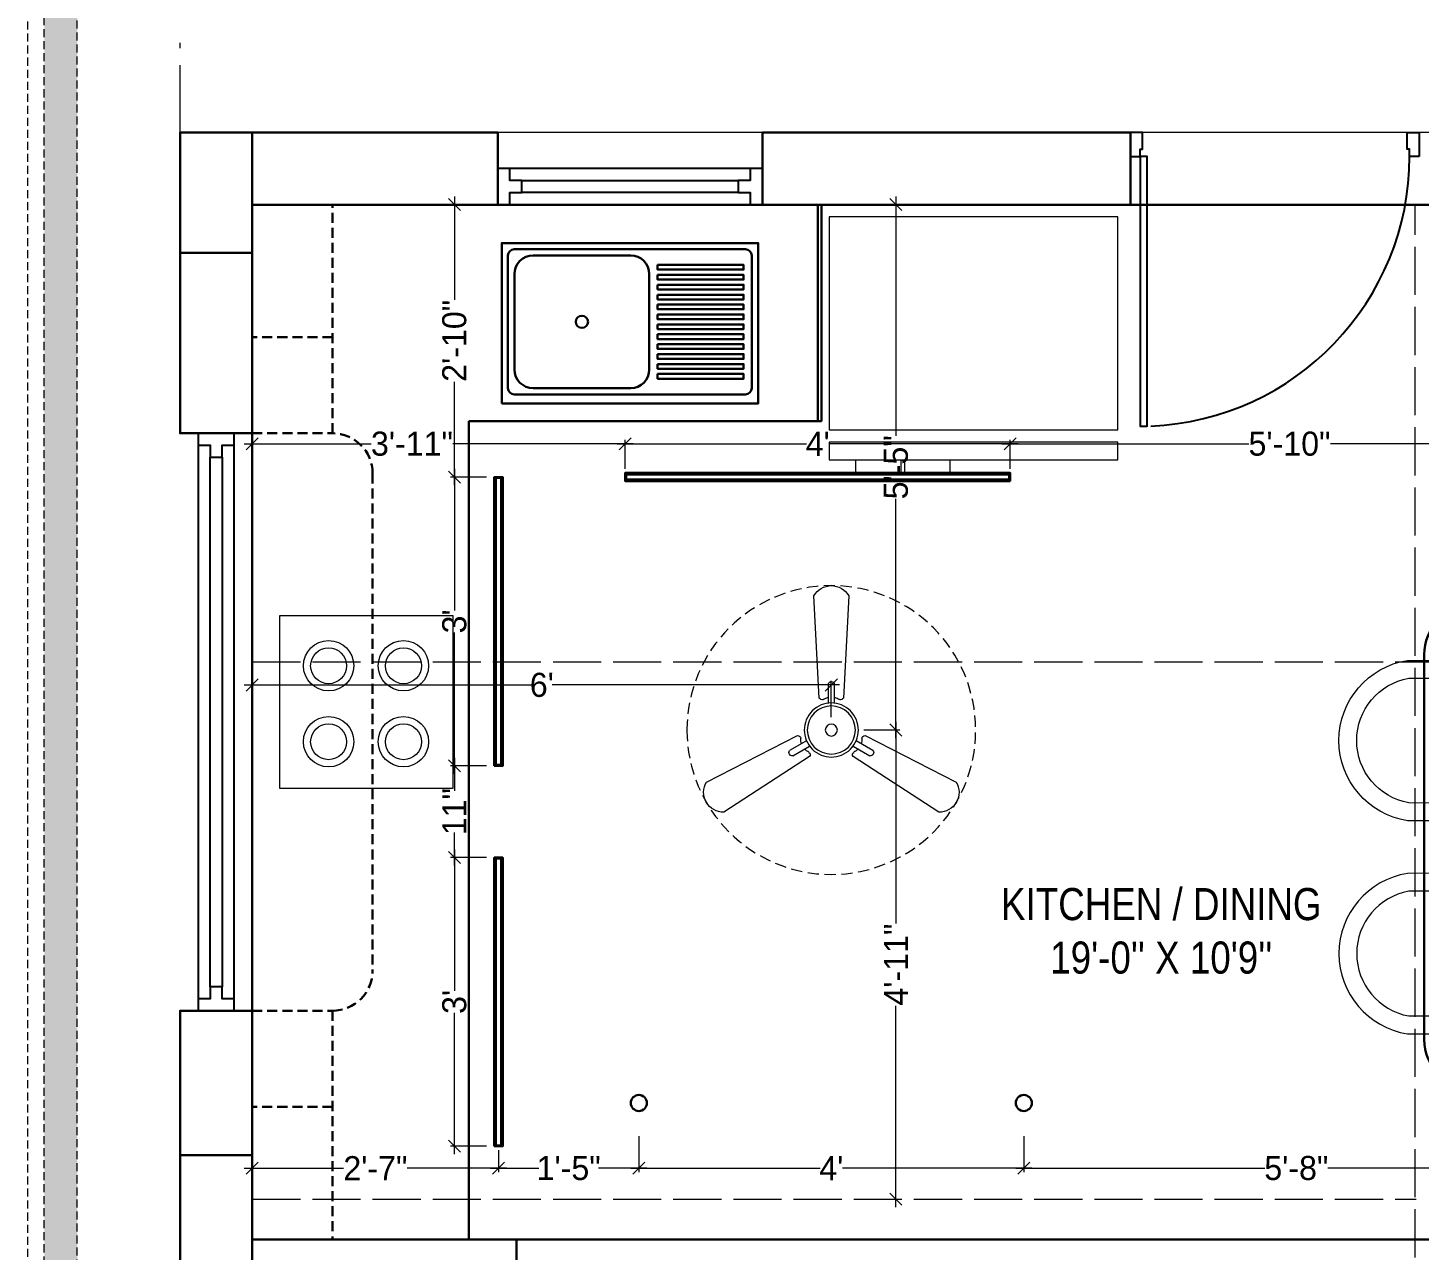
# Model space of a CAD drawing. Header units: millimetres. Extents: x 35877 to 3066687, y -650199 to -40525.
# Drawn here: x 148092.2 to 148265.7, y -180090.9 to -179938.5 of the extents above; entities that cross this region are included whole.
import ezdxf

# ---------------------------------------------------------------- set-up
doc = ezdxf.new("R2010")
doc.units = ezdxf.units.MM
doc.header["$MEASUREMENT"] = 0
doc.header["$PDMODE"] = 35
for name, pattern in [('ACAD_ISO02W100', [15, 12, -3]), ('DASHED', [0.75, 0.5, -0.25]), ('DASHEDX2', [1.5, 1, -0.5]), ('HIDDEN', [0.375, 0.25, -0.125])]:
    doc.linetypes.add(name, pattern=pattern)
doc.layers.get('Defpoints').update_dxf_attribs({"color": 220})
for name, color, linetype in [('AR DOOR', 40, 'Continuous'), ('AR ELE-5', 134, 'Continuous'), ('str coll', 6, 'Continuous')]:
    doc.layers.add(name, color=color, linetype=linetype)
for name, color, linetype, lineweight in [('CENTERLINE ( COLUMN ) ~ DIM', 7, 'Continuous', 9), ('COLUMN', 1, 'Continuous', 30), ('dim05', 1, 'Continuous', 13), ('Dimension', 10, 'DASHEDX2', 20), ('Electrical', 84, 'Continuous', 30), ('FIRST FLOOR ( TEXT )', 7, 'Continuous', 9), ('FURNITURE', 32, 'Continuous', 9), ('furniture dimensions', 1, 'DASHED', 0), ('GROUND FLOOR', 7, 'Continuous', 9), ('GROUND FLOOR  ( PLINE )', 251, 'Continuous', 30), ('Labelling', 1, 'Continuous', 25), ('wall', 7, 'Continuous', 30), ('XX~SLAB ( BEAM )~ ( DIM )', 7, 'Continuous', 9)]:
    doc.layers.add(name, color=color, linetype=linetype, lineweight=lineweight)
doc.layers.add('XX~SLAB ( PLINE )', color=251, linetype='Continuous', plot=False)
doc.styles.add('century g', font='GOTHIC.TTF')
doc.styles.add('KATHA', font='swissc.ttf')
doc.dimstyles.new('Archana', dxfattribs={"dimtxt": 2, "dimasz": 0.75, "dimexe": 0.5, "dimexo": 0.5, "dimgap": 0, "dimtad": 0, "dimzin": 0, "dimdsep": 46, "dimlunit": 4, "dimtxsty": 'century g', "dimblk": 'OBLIQUE', "dimcen": 0, "dimdle": 1, "dimclrd": 256, "dimclre": 256, "dimclrt": 256, "dimadec": 0, "dimazin": 0, "dimtfac": 1, "dimtofl": 0, "dimtmove": 1, "dimatfit": 3, "dimfxl": 1, "dimfxlon": 1, "dimtolj": 1, "dimtzin": 0, "dimlwd": -1, "dimlwe": -1, "dimarcsym": 0})

# ---------------------------------------------------------------- blocks, each defined once
blk = doc.blocks.new('profile light')
at = {"layer": 'Electrical', "color": 152, "lineweight": 30, "true_color": 0x2776bb}
for points in [[(2936.21, 2698.23), (2900.21, 2698.23), (2900.21, 2699.29), (2936.21, 2699.29)], [(2900.31, 2699.1), (2900.31, 2698.42), (2936.12, 2698.42), (2936.12, 2699.1)], [(2900.32, 2699.08), (2900.32, 2698.44), (2936.1, 2698.44), (2936.1, 2699.08)]]:
    blk.add_lwpolyline(points, close=True, dxfattribs=at)
blk = doc.blocks.new('*U116')
for points in [[(-40, 0), (0, 0), (0, 30), (10, 30), (10, 100), (-40, 100)], [(1160, 0), (1120, 0), (1120, 30), (1110, 30), (1110, 100), (1160, 100)], [(0, 0), (0, -1120), (30, -1120), (30, 0)]]:
    blk.add_lwpolyline(points, close=True)
at = {"layer": 'AR ELE-5', "linetype": 'ByBlock', "ltscale": 15}
blk.add_arc((-1.6, 0.7), 1121.6, 272.37301, 359.96526, dxfattribs=at)
blk = doc.blocks.new('sf sfs')
at = {"layer": 'FURNITURE', "color": 9, "true_color": 0xc7c8ca, "transparency": 33554687}
blk.add_line((3348685.97, -514612.12), (3348664.42, -514612.12), dxfattribs=at)
blk.add_lwpolyline([(3348664.42, -514612.12), (3348664.42, -514590.57), (3348685.97, -514590.57), (3348685.97, -514612.12)], dxfattribs=at)
for centre, radius in [((3348670.49, -514596.83), 3.14), ((3348670.49, -514596.83), 2.24), ((3348679.82, -514596.83), 3.14), ((3348679.82, -514596.83), 2.24), ((3348670.49, -514606.3), 3.14), ((3348679.82, -514606.3), 3.14), ((3348670.49, -514606.3), 2.24), ((3348679.82, -514606.3), 2.24)]:
    blk.add_circle(centre, radius, dxfattribs=at)
blk = doc.blocks.new('SED S')
at = {"layer": 'FURNITURE', "color": 9, "true_color": 0xc7c8ca, "transparency": 33554687, "elevation": -0.07, "flags": 128}
for points in [[(3340639.61, -514630.85), (3340639.61, -514629.27), (3340645.24, -514629.27), (3340645.24, -514630.85)], [(3340645.71, -514630.85), (3340645.71, -514629.27), (3340651.34, -514629.27), (3340651.34, -514630.85)]]:
    blk.add_lwpolyline(points, dxfattribs=at)
at = {"layer": 'FURNITURE', "color": 9, "true_color": 0xc7c8ca, "transparency": 33554687, "elevation": -0.07}
for points in [[(3340618.66, -514630.85), (3340618.66, -514633.06), (3340654.66, -514633.06), (3340654.66, -514630.85)], [(3340618.66, -514634.61), (3340618.66, -514661.17), (3340654.66, -514661.17), (3340654.66, -514634.61)]]:
    blk.add_lwpolyline(points, close=True, dxfattribs=at)
blk = doc.blocks.new('SD DSD')
at = {"layer": 'FURNITURE', "color": 9, "true_color": 0xc7c8ca, "transparency": 33554687}
for p, q in [((3348486.7, -514623.32), (3348486.68, -514619.42)), ((3348502.23, -514619.34), (3348502.25, -514623.25)), ((3348486.7, -514623.32), (3348502.25, -514623.25)), ((3348483.69, -514625.26), (3348479.79, -514625.25)), ((3348483.69, -514625.26), (3348483.66, -514640.81)), ((3348505.76, -514625.26), (3348509.66, -514625.25)), ((3348505.76, -514625.26), (3348505.79, -514640.81)), ((3348479.75, -514640.8), (3348483.66, -514640.81)), ((3348509.7, -514640.8), (3348505.79, -514640.81)), ((3348479.75, -514651.77), (3348483.66, -514651.76)), ((3348483.69, -514667.31), (3348483.66, -514651.76)), ((3348505.76, -514667.31), (3348505.79, -514651.76)), ((3348509.7, -514651.77), (3348505.79, -514651.76)), ((3348483.69, -514667.31), (3348479.79, -514667.32)), ((3348505.76, -514667.31), (3348509.66, -514667.32)), ((3348486.7, -514669.25), (3348486.68, -514673.16)), ((3348486.7, -514669.25), (3348502.25, -514669.32)), ((3348502.23, -514673.23), (3348502.25, -514669.32))]:
    blk.add_line(p, q, dxfattribs=at)
at = {"layer": 'FURNITURE', "color": 9, "true_color": 0xc7c8ca, "transparency": 33554687, "flags": 128}
for points in [[(3348502.23, -514621.56), (3348504.46, -514621.55), (3348504.42, -514614.17, 0.853613), (3348484.42, -514614.22), (3348484.46, -514621.65), (3348486.68, -514621.64)], [(3348502.22, -514619.34), (3348502.23, -514621.56), (3348502.2, -514614.36, 0.835758), (3348486.65, -514614.39), (3348486.67, -514619.42), (3348486.68, -514621.64)], [(3348481.97, -514640.8), (3348481.97, -514643.02), (3348474.58, -514643.01, -0.853613), (3348474.58, -514623.01), (3348482.01, -514623.02), (3348482.01, -514625.25)], [(3348507.48, -514640.8), (3348507.48, -514643.02), (3348514.87, -514643.01, 0.853613), (3348514.87, -514623.01), (3348507.44, -514623.02), (3348507.44, -514625.25)], [(3348479.75, -514640.79), (3348481.97, -514640.8), (3348474.77, -514640.78, -0.835758), (3348474.76, -514625.23), (3348479.79, -514625.24), (3348482.01, -514625.25)], [(3348509.7, -514640.79), (3348507.48, -514640.8), (3348514.68, -514640.78, 0.835758), (3348514.69, -514625.23), (3348509.66, -514625.24), (3348507.44, -514625.25)], [(3348481.97, -514651.77), (3348481.97, -514649.55), (3348474.58, -514649.57, 0.853613), (3348474.58, -514669.57), (3348482.01, -514669.55), (3348482.01, -514667.32)], [(3348507.48, -514651.77), (3348507.48, -514649.55), (3348514.87, -514649.57, -0.853613), (3348514.87, -514669.57), (3348507.44, -514669.55), (3348507.44, -514667.32)], [(3348479.75, -514651.78), (3348481.97, -514651.77), (3348474.77, -514651.79, 0.835758), (3348474.76, -514667.34), (3348479.79, -514667.33), (3348482.01, -514667.33)], [(3348509.7, -514651.78), (3348507.48, -514651.77), (3348514.68, -514651.79, -0.835758), (3348514.69, -514667.34), (3348509.66, -514667.33), (3348507.44, -514667.33)], [(3348502.23, -514671.01), (3348504.46, -514671.02), (3348504.42, -514678.4, -0.853613), (3348484.42, -514678.36), (3348484.46, -514670.92), (3348486.68, -514670.93)], [(3348502.22, -514673.23), (3348502.23, -514671.01), (3348502.2, -514678.21, -0.835758), (3348486.65, -514678.18), (3348486.67, -514673.16), (3348486.68, -514670.93)]]:
    blk.add_lwpolyline(points, format="xyb", dxfattribs=at)
at = {"layer": 'FURNITURE', "color": 9, "lineweight": 30, "true_color": 0xc7c8ca, "transparency": 33554687}
blk.add_lwpolyline([(3348506.78, -514676.29), (3348482.68, -514676.29, -0.414214), (3348476.68, -514670.29), (3348476.68, -514622.29, -0.414214), (3348482.68, -514616.29), (3348506.78, -514616.29, -0.414214), (3348512.78, -514622.29), (3348512.78, -514670.29, -0.414214)], format="xyb", close=True, dxfattribs=at)
blk = doc.blocks.new('fan')
at = {"layer": 'Electrical', "lineweight": 15, "ltscale": 20, "transparency": 33554687}
for p, q in [((3300835.29, -509900.78), (3300836.47, -509923.43)), ((3300841.81, -509923.43), (3300842.99, -509900.78)), ((3300838.47, -509924.57), (3300838.47, -509920.25)), ((3300839.81, -509920.28), (3300839.81, -509924.57)), ((3300831.66, -509931.77), (3300811.45, -509942.07)), ((3300866.83, -509942.07), (3300846.62, -509931.77)), ((3300829.93, -509935.08), (3300833.64, -509932.93)), ((3300834.31, -509934.09), (3300830.57, -509936.25)), ((3300847.68, -509936.23), (3300843.97, -509934.09)), ((3300844.64, -509932.93), (3300848.38, -509935.09)), ((3300815.3, -509948.74), (3300834.33, -509936.39)), ((3300843.95, -509936.39), (3300862.98, -509948.74))]:
    blk.add_line(p, q, dxfattribs=at)
at = {"layer": 'Electrical', "linetype": 'DASHED', "lineweight": 15, "ltscale": 5, "transparency": 33554687}
blk.add_circle((3300839.14, -509930.53), 32, dxfattribs=at)
at = {"layer": 'Electrical', "lineweight": 15, "ltscale": 20, "transparency": 33554687}
for centre, major_axis, start_param, end_param in [((3300839.14, -509902.94), (3.12, 3.12), -0.272136, 1.842967), ((3300839.13, -509920.5), (0.501, 0.501), -0.465536, 1.983618), ((3300839.14, -509930.53), (4.24, -4.24), 3.14161, 9.424795), ((3300839.14, -509930.53), (3.77, -3.77), 1.749190548672175e-05, 6.283202799085073), ((3300837.1, -509923.08), (0.51, 0.51), 2.863014, 4.257784), ((3300839.14, -509926.42), (2.27, -2.27), 2.565057, 2.951308), ((3300839.14, -509926.42), (2.27, 2.27), 0.19032, 0.57657), ((3300841.18, -509923.08), (0.51, -0.51), 5.167028, 6.561799), ((3300831.67, -509932.49), (0.51, -0.51), 0.978238, 2.373008), ((3300839.14, -509930.53), (0.943, 0.943), 1.570814, 7.853999), ((3300846.61, -509932.49), (0.51, -0.51), 2.339416, 3.734186), ((3300830.46, -509935.55), (0.501, -0.501), 3.199655, 5.648809), ((3300835.59, -509932.58), (2.27, -2.27), 3.855511, 4.241762), ((3300835.59, -509932.58), (2.27, -2.27), 4.659452, 5.045703), ((3300842.69, -509932.58), (2.27, 2.27), 4.37911, 4.765361), ((3300842.69, -509932.58), (2.27, 2.27), 5.183051, 5.569301), ((3300833.71, -509936.02), (0.51, 0.51), -1.325776, 0.068994), ((3300844.57, -509936.02), (0.51, -0.51), 3.072633, 4.467404), ((3300847.83, -509935.54), (0.501, 0.501), 3.723254, 6.172408), ((3300815.25, -509944.32), (3.12, -3.12), 3.393055, 5.508159), ((3300863.03, -509944.32), (3.12, -3.12), 5.48745, 7.602554)]:
    blk.add_ellipse(centre, major_axis=major_axis, ratio=1, start_param=start_param, end_param=end_param, dxfattribs=at)
blk = doc.blocks.new('_Oblique')
at = {"layer": 'wall', "color": 0, "lineweight": -2}
blk.add_line((-0.5, -0.5), (0.5, 0.5), dxfattribs=at)
blk = doc.blocks.new('*D514')
at = {"layer": 'Defpoints', "color": 0, "linetype": 'Continuous', "lineweight": 0, "transparency": 16777216}
for p in [(148150.87, -180077.93, 0.01), (148120.17, -180080.53, -0.01), (148150.87, -180080.66)]:
    blk.add_point(p, dxfattribs=at)
at = {"layer": 'furniture dimensions', "color": 5, "linetype": 'Continuous', "transparency": 16777216}
for p, q in [((148150.87, -180078.43), (148150.87, -180081.16)), ((148119.17, -180080.66), (148131.56, -180080.66)), ((148151.87, -180080.66), (148139.47, -180080.66))]:
    blk.add_line(p, q, dxfattribs=at)
at = {"layer": 'furniture dimensions', "color": 5, "linetype": 'ByBlock', "transparency": 16777216}
blk.add_line((148120.17, -180080.66), (148120.17, -180081.16), dxfattribs=at)
at = {"layer": 'furniture dimensions', "color": 5, "linetype": 'Continuous', "transparency": 16777216, "xscale": 1.5, "yscale": 1.5, "zscale": 1.5, "rotation": 180}
blk.add_blockref('_Oblique', (148120.17, -180080.66), dxfattribs=at)
at = {"layer": 'furniture dimensions', "color": 5, "linetype": 'Continuous', "transparency": 16777216, "xscale": 1.5, "yscale": 1.5, "zscale": 1.5}
blk.add_blockref('_Oblique', (148150.87, -180080.66), dxfattribs=at)
at = {"layer": 'furniture dimensions', "linetype": 'Continuous', "lineweight": 0, "transparency": 16777216, "insert": (148135.52, -180080.66), "char_height": 3, "attachment_point": 5, "style": 'century g'}
blk.add_mtext('\\A1;2\'-7"', dxfattribs=at)
blk = doc.blocks.new('*D515')
at = {"layer": 'Defpoints', "color": 0, "linetype": 'Continuous', "lineweight": 0, "transparency": 16777216}
for p in [(148145.37, -180041.93), (148150.34, -180041.93, 0.01), (148150.87, -180077.93, 0.01)]:
    blk.add_point(p, dxfattribs=at)
at = {"layer": 'furniture dimensions', "color": 5, "linetype": 'Continuous', "transparency": 16777216}
for p, q in [((148149.37, -180041.93), (148144.87, -180041.93)), ((148145.37, -180040.93), (148145.37, -180058.56)), ((148145.37, -180078.93), (148145.37, -180061.29))]:
    blk.add_line(p, q, dxfattribs=at)
at = {"layer": 'furniture dimensions', "color": 5, "linetype": 'ByBlock', "transparency": 16777216}
blk.add_line((148149.37, -180077.93), (148144.87, -180077.93), dxfattribs=at)
at = {"layer": 'furniture dimensions', "color": 5, "linetype": 'Continuous', "transparency": 16777216, "xscale": 1.5, "yscale": 1.5, "zscale": 1.5}
for p, rotation in [((148145.37, -180041.93), 90), ((148145.37, -180077.93), 270)]:
    blk.add_blockref('_Oblique', p, dxfattribs=dict(at, rotation=rotation))
at = {"layer": 'furniture dimensions', "linetype": 'Continuous', "lineweight": 0, "transparency": 16777216, "insert": (148145.37, -180059.93), "char_height": 3, "attachment_point": 5, "rotation": 90, "style": 'century g'}
blk.add_mtext("\\A1;3'", dxfattribs=at)
blk = doc.blocks.new('*D516')
at = {"layer": 'Defpoints', "color": 0, "linetype": 'Continuous', "lineweight": 0, "transparency": 16777216}
for p in [(148145.37, -180030.49), (148150.34, -180030.49), (148150.34, -180041.93, 0.01)]:
    blk.add_point(p, dxfattribs=at)
at = {"layer": 'furniture dimensions', "color": 5, "linetype": 'Continuous', "transparency": 16777216}
for p, q in [((148145.37, -180029.49), (148145.37, -180033.6)), ((148149.37, -180030.49), (148144.87, -180030.49)), ((148145.37, -180042.93), (148145.37, -180038.82))]:
    blk.add_line(p, q, dxfattribs=at)
at = {"layer": 'furniture dimensions', "color": 5, "linetype": 'ByBlock', "transparency": 16777216}
blk.add_line((148149.37, -180041.93), (148144.87, -180041.93), dxfattribs=at)
at = {"layer": 'furniture dimensions', "color": 5, "linetype": 'Continuous', "transparency": 16777216, "xscale": 1.5, "yscale": 1.5, "zscale": 1.5}
for p, rotation in [((148145.37, -180030.49), 90), ((148145.37, -180041.93), 270)]:
    blk.add_blockref('_Oblique', p, dxfattribs=dict(at, rotation=rotation))
at = {"layer": 'furniture dimensions', "linetype": 'Continuous', "lineweight": 0, "transparency": 16777216, "insert": (148145.37, -180036.21), "char_height": 3, "attachment_point": 5, "rotation": 90, "style": 'century g'}
blk.add_mtext('\\A1;11"', dxfattribs=at)
blk = doc.blocks.new('*D517')
at = {"layer": 'Defpoints', "color": 0, "linetype": 'Continuous', "lineweight": 0, "transparency": 16777216}
for p in [(148145.37, -179994.49), (148150.34, -179994.49), (148150.34, -180030.49)]:
    blk.add_point(p, dxfattribs=at)
at = {"layer": 'furniture dimensions', "color": 5, "linetype": 'Continuous', "transparency": 16777216}
for p, q in [((148145.37, -179993.49), (148145.37, -180011.13)), ((148149.37, -179994.49), (148144.87, -179994.49)), ((148145.37, -180031.49), (148145.37, -180013.86))]:
    blk.add_line(p, q, dxfattribs=at)
at = {"layer": 'furniture dimensions', "color": 5, "linetype": 'ByBlock', "transparency": 16777216}
blk.add_line((148149.37, -180030.49), (148144.87, -180030.49), dxfattribs=at)
at = {"layer": 'furniture dimensions', "color": 5, "linetype": 'Continuous', "transparency": 16777216, "xscale": 1.5, "yscale": 1.5, "zscale": 1.5}
for p, rotation in [((148145.37, -179994.49), 90), ((148145.37, -180030.49), 270)]:
    blk.add_blockref('_Oblique', p, dxfattribs=dict(at, rotation=rotation))
at = {"layer": 'furniture dimensions', "linetype": 'Continuous', "lineweight": 0, "transparency": 16777216, "insert": (148145.37, -180012.49), "char_height": 3, "attachment_point": 5, "rotation": 90, "style": 'century g'}
blk.add_mtext("\\A1;3'", dxfattribs=at)
blk = doc.blocks.new('*D518')
at = {"layer": 'Defpoints', "color": 0, "linetype": 'Continuous', "lineweight": 0, "transparency": 16777216}
for p in [(148145.37, -179960.53), (148150.34, -179960.53, -0.01), (148150.34, -179994.49)]:
    blk.add_point(p, dxfattribs=at)
at = {"layer": 'furniture dimensions', "color": 5, "linetype": 'Continuous', "transparency": 16777216}
for p, q in [((148149.37, -179960.53), (148144.87, -179960.53)), ((148145.37, -179959.53), (148145.37, -179972.4)), ((148145.37, -179995.49), (148145.37, -179982.63))]:
    blk.add_line(p, q, dxfattribs=at)
at = {"layer": 'furniture dimensions', "color": 5, "linetype": 'ByBlock', "transparency": 16777216}
blk.add_line((148149.37, -179994.49), (148144.87, -179994.49), dxfattribs=at)
at = {"layer": 'furniture dimensions', "color": 5, "linetype": 'Continuous', "transparency": 16777216, "xscale": 1.5, "yscale": 1.5, "zscale": 1.5}
for p, rotation in [((148145.37, -179960.53), 90), ((148145.37, -179994.49), 270)]:
    blk.add_blockref('_Oblique', p, dxfattribs=dict(at, rotation=rotation))
at = {"layer": 'furniture dimensions', "linetype": 'Continuous', "lineweight": 0, "transparency": 16777216, "insert": (148145.37, -179977.51), "char_height": 3, "attachment_point": 5, "rotation": 90, "style": 'century g'}
blk.add_mtext('\\A1;2\'-10"', dxfattribs=at)
blk = doc.blocks.new('*D519')
at = {"layer": 'Defpoints', "color": 0, "linetype": 'Continuous', "lineweight": 0, "transparency": 16777216}
for p in [(148166.68, -179990.35), (148120.17, -179993.49, -0.01), (148166.68, -179993.96)]:
    blk.add_point(p, dxfattribs=at)
at = {"layer": 'furniture dimensions', "color": 5, "linetype": 'ByBlock', "transparency": 16777216}
blk.add_line((148120.17, -179992.99), (148120.17, -179989.85), dxfattribs=at)
at = {"layer": 'furniture dimensions', "color": 5, "linetype": 'Continuous', "transparency": 16777216}
for p, q in [((148166.68, -179993.46), (148166.68, -179989.85)), ((148119.17, -179990.35), (148134.98, -179990.35)), ((148167.68, -179990.35), (148145.18, -179990.35))]:
    blk.add_line(p, q, dxfattribs=at)
at = {"layer": 'furniture dimensions', "color": 5, "linetype": 'Continuous', "transparency": 16777216, "xscale": 1.5, "yscale": 1.5, "zscale": 1.5, "rotation": 180}
blk.add_blockref('_Oblique', (148120.17, -179990.35), dxfattribs=at)
at = {"layer": 'furniture dimensions', "color": 5, "linetype": 'Continuous', "transparency": 16777216, "xscale": 1.5, "yscale": 1.5, "zscale": 1.5}
blk.add_blockref('_Oblique', (148166.68, -179990.35), dxfattribs=at)
at = {"layer": 'furniture dimensions', "linetype": 'Continuous', "lineweight": 0, "transparency": 16777216, "insert": (148140.08, -179990.35), "char_height": 3, "attachment_point": 5, "style": 'century g'}
blk.add_mtext('\\A1;3\'-11"', dxfattribs=at)
blk = doc.blocks.new('*D520')
at = {"layer": 'Defpoints', "color": 0, "linetype": 'Continuous', "lineweight": 0, "transparency": 16777216}
for p in [(148214.65, -179990.35), (148166.68, -179993.96), (148214.65, -179993.96)]:
    blk.add_point(p, dxfattribs=at)
at = {"layer": 'furniture dimensions', "color": 5, "linetype": 'ByBlock', "transparency": 16777216}
blk.add_line((148166.68, -179993.46), (148166.68, -179989.85), dxfattribs=at)
at = {"layer": 'furniture dimensions', "color": 5, "linetype": 'Continuous', "transparency": 16777216}
for p, q in [((148214.65, -179993.46), (148214.65, -179989.85)), ((148165.68, -179990.35), (148189.28, -179990.35)), ((148215.65, -179990.35), (148192.05, -179990.35))]:
    blk.add_line(p, q, dxfattribs=at)
at = {"layer": 'furniture dimensions', "color": 5, "linetype": 'Continuous', "transparency": 16777216, "xscale": 1.5, "yscale": 1.5, "zscale": 1.5, "rotation": 180}
blk.add_blockref('_Oblique', (148166.68, -179990.35), dxfattribs=at)
at = {"layer": 'furniture dimensions', "color": 5, "linetype": 'Continuous', "transparency": 16777216, "xscale": 1.5, "yscale": 1.5, "zscale": 1.5}
blk.add_blockref('_Oblique', (148214.65, -179990.35), dxfattribs=at)
at = {"layer": 'furniture dimensions', "linetype": 'Continuous', "lineweight": 0, "transparency": 16777216, "insert": (148190.67, -179990.35), "char_height": 3, "attachment_point": 5, "style": 'century g'}
blk.add_mtext("\\A1;4'", dxfattribs=at)
blk = doc.blocks.new('*D521')
at = {"layer": 'Defpoints', "color": 0, "linetype": 'Continuous', "lineweight": 0, "transparency": 16777216}
for p in [(148284.34, -179990.35), (148214.65, -179993.96), (148284.34, -179994.49)]:
    blk.add_point(p, dxfattribs=at)
at = {"layer": 'furniture dimensions', "color": 5, "linetype": 'ByBlock', "transparency": 16777216}
blk.add_line((148214.65, -179993.46), (148214.65, -179989.85), dxfattribs=at)
at = {"layer": 'furniture dimensions', "color": 5, "linetype": 'Continuous', "transparency": 16777216}
for p, q in [((148284.34, -179993.99), (148284.34, -179989.85)), ((148213.65, -179990.35), (148244.41, -179990.35)), ((148285.34, -179990.35), (148254.59, -179990.35))]:
    blk.add_line(p, q, dxfattribs=at)
at = {"layer": 'furniture dimensions', "color": 5, "linetype": 'Continuous', "transparency": 16777216, "xscale": 1.5, "yscale": 1.5, "zscale": 1.5, "rotation": 180}
blk.add_blockref('_Oblique', (148214.65, -179990.35), dxfattribs=at)
at = {"layer": 'furniture dimensions', "color": 5, "linetype": 'Continuous', "transparency": 16777216, "xscale": 1.5, "yscale": 1.5, "zscale": 1.5}
blk.add_blockref('_Oblique', (148284.34, -179990.35), dxfattribs=at)
at = {"layer": 'furniture dimensions', "linetype": 'Continuous', "lineweight": 0, "transparency": 16777216, "insert": (148249.5, -179990.35), "char_height": 3, "attachment_point": 5, "style": 'century g'}
blk.add_mtext('\\A1;5\'-10"', dxfattribs=at)
blk = doc.blocks.new('*D527')
at = {"layer": 'Defpoints', "color": 0, "linetype": 'Continuous', "lineweight": 0, "transparency": 16777216}
for p in [(148120.17, -180020.42), (148120.17, -180026.03, -0.01), (148192.37, -180026.03, -0.01)]:
    blk.add_point(p, dxfattribs=at)
at = {"layer": 'furniture dimensions', "color": 5, "linetype": 'Continuous', "transparency": 16777216}
for p, q in [((148119.17, -180020.42), (148154.97, -180020.42)), ((148120.17, -180024.42), (148120.17, -180019.92)), ((148193.37, -180020.42), (148157.57, -180020.42))]:
    blk.add_line(p, q, dxfattribs=at)
at = {"layer": 'furniture dimensions', "color": 5, "linetype": 'ByBlock', "transparency": 16777216}
blk.add_line((148192.37, -180024.42), (148192.37, -180019.92), dxfattribs=at)
at = {"layer": 'furniture dimensions', "color": 5, "linetype": 'Continuous', "transparency": 16777216, "xscale": 1.5, "yscale": 1.5, "zscale": 1.5, "rotation": 180}
blk.add_blockref('_Oblique', (148120.17, -180020.42), dxfattribs=at)
at = {"layer": 'furniture dimensions', "color": 5, "linetype": 'Continuous', "transparency": 16777216, "xscale": 1.5, "yscale": 1.5, "zscale": 1.5}
blk.add_blockref('_Oblique', (148192.37, -180020.42), dxfattribs=at)
at = {"layer": 'furniture dimensions', "linetype": 'Continuous', "lineweight": 0, "transparency": 16777216, "insert": (148156.27, -180020.42), "char_height": 3, "attachment_point": 5, "style": 'century g'}
blk.add_mtext("\\A1;6'", dxfattribs=at)
blk = doc.blocks.new('*D528')
at = {"layer": 'Defpoints', "color": 0, "linetype": 'Continuous', "lineweight": 0, "transparency": 16777216}
for p in [(148192.37, -180026.03, -0.01), (148192.73, -180084.53, -0.01), (148200.43, -180084.53)]:
    blk.add_point(p, dxfattribs=at)
at = {"layer": 'furniture dimensions', "color": 5, "linetype": 'ByBlock', "transparency": 16777216}
blk.add_line((148196.43, -180026.03), (148200.93, -180026.03), dxfattribs=at)
at = {"layer": 'furniture dimensions', "color": 5, "linetype": 'Continuous', "transparency": 16777216}
for p, q in [((148200.43, -180025.03), (148200.43, -180050.16)), ((148200.43, -180085.53), (148200.43, -180060.41)), ((148196.43, -180084.53), (148200.93, -180084.53))]:
    blk.add_line(p, q, dxfattribs=at)
at = {"layer": 'furniture dimensions', "color": 5, "linetype": 'Continuous', "transparency": 16777216, "xscale": 1.5, "yscale": 1.5, "zscale": 1.5}
for p, rotation in [((148200.43, -180026.03), 90), ((148200.43, -180084.53), 270)]:
    blk.add_blockref('_Oblique', p, dxfattribs=dict(at, rotation=rotation))
at = {"layer": 'furniture dimensions', "linetype": 'Continuous', "lineweight": 0, "transparency": 16777216, "insert": (148200.43, -180055.28), "char_height": 3, "attachment_point": 5, "rotation": 90, "style": 'century g'}
blk.add_mtext('\\A1;4\'-11"', dxfattribs=at)
blk = doc.blocks.new('*D531')
at = {"layer": 'Defpoints', "color": 0, "linetype": 'Continuous', "lineweight": 0, "transparency": 16777216}
for p in [(148168.37, -180072.53, -0.01), (148150.87, -180077.93, 0.01), (148168.37, -180080.66)]:
    blk.add_point(p, dxfattribs=at)
at = {"layer": 'furniture dimensions', "color": 5, "linetype": 'Continuous', "transparency": 16777216}
for p, q in [((148168.37, -180076.66), (148168.37, -180081.16)), ((148149.87, -180080.66), (148155.9, -180080.66)), ((148169.37, -180080.66), (148163.34, -180080.66))]:
    blk.add_line(p, q, dxfattribs=at)
at = {"layer": 'furniture dimensions', "color": 5, "linetype": 'ByBlock', "transparency": 16777216}
blk.add_line((148150.87, -180078.43), (148150.87, -180081.16), dxfattribs=at)
at = {"layer": 'furniture dimensions', "color": 5, "linetype": 'Continuous', "transparency": 16777216, "xscale": 1.5, "yscale": 1.5, "zscale": 1.5, "rotation": 180}
blk.add_blockref('_Oblique', (148150.87, -180080.66), dxfattribs=at)
at = {"layer": 'furniture dimensions', "color": 5, "linetype": 'Continuous', "transparency": 16777216, "xscale": 1.5, "yscale": 1.5, "zscale": 1.5}
blk.add_blockref('_Oblique', (148168.37, -180080.66), dxfattribs=at)
at = {"layer": 'furniture dimensions', "linetype": 'Continuous', "lineweight": 0, "transparency": 16777216, "insert": (148159.62, -180080.66), "char_height": 3, "attachment_point": 5, "style": 'century g'}
blk.add_mtext('\\A1;1\'-5"', dxfattribs=at)
blk = doc.blocks.new('*D532')
at = {"layer": 'Defpoints', "color": 0, "linetype": 'Continuous', "lineweight": 0, "transparency": 16777216}
for p in [(148168.37, -180072.53, -0.01), (148216.37, -180072.53, -0.01), (148216.37, -180080.66)]:
    blk.add_point(p, dxfattribs=at)
at = {"layer": 'furniture dimensions', "color": 5, "linetype": 'ByBlock', "transparency": 16777216}
blk.add_line((148168.37, -180076.66), (148168.37, -180081.16), dxfattribs=at)
at = {"layer": 'furniture dimensions', "color": 5, "linetype": 'Continuous', "transparency": 16777216}
for p, q in [((148216.37, -180076.66), (148216.37, -180081.16)), ((148167.37, -180080.66), (148190.98, -180080.66)), ((148217.37, -180080.66), (148193.76, -180080.66))]:
    blk.add_line(p, q, dxfattribs=at)
at = {"layer": 'furniture dimensions', "color": 5, "linetype": 'Continuous', "transparency": 16777216, "xscale": 1.5, "yscale": 1.5, "zscale": 1.5, "rotation": 180}
blk.add_blockref('_Oblique', (148168.37, -180080.66), dxfattribs=at)
at = {"layer": 'furniture dimensions', "color": 5, "linetype": 'Continuous', "transparency": 16777216, "xscale": 1.5, "yscale": 1.5, "zscale": 1.5}
blk.add_blockref('_Oblique', (148216.37, -180080.66), dxfattribs=at)
at = {"layer": 'furniture dimensions', "linetype": 'Continuous', "lineweight": 0, "transparency": 16777216, "insert": (148192.37, -180080.66), "char_height": 3, "attachment_point": 5, "style": 'century g'}
blk.add_mtext("\\A1;4'", dxfattribs=at)
blk = doc.blocks.new('*D533')
at = {"layer": 'Defpoints', "color": 0, "linetype": 'Continuous', "lineweight": 0, "transparency": 16777216}
for p in [(148216.37, -180072.53, -0.01), (148284.34, -180072.53), (148284.34, -180080.66)]:
    blk.add_point(p, dxfattribs=at)
at = {"layer": 'furniture dimensions', "color": 5, "linetype": 'ByBlock', "transparency": 16777216}
blk.add_line((148216.37, -180076.66), (148216.37, -180081.16), dxfattribs=at)
at = {"layer": 'furniture dimensions', "color": 5, "linetype": 'Continuous', "transparency": 16777216}
for p, q in [((148284.34, -180076.66), (148284.34, -180081.16)), ((148215.37, -180080.66), (148246.42, -180080.66)), ((148285.34, -180080.66), (148254.29, -180080.66))]:
    blk.add_line(p, q, dxfattribs=at)
at = {"layer": 'furniture dimensions', "color": 5, "linetype": 'Continuous', "transparency": 16777216, "xscale": 1.5, "yscale": 1.5, "zscale": 1.5, "rotation": 180}
blk.add_blockref('_Oblique', (148216.37, -180080.66), dxfattribs=at)
at = {"layer": 'furniture dimensions', "color": 5, "linetype": 'Continuous', "transparency": 16777216, "xscale": 1.5, "yscale": 1.5, "zscale": 1.5}
blk.add_blockref('_Oblique', (148284.34, -180080.66), dxfattribs=at)
at = {"layer": 'furniture dimensions', "linetype": 'Continuous', "lineweight": 0, "transparency": 16777216, "insert": (148250.35, -180080.66), "char_height": 3, "attachment_point": 5, "style": 'century g'}
blk.add_mtext('\\A1;5\'-8"', dxfattribs=at)
blk = doc.blocks.new('*D883')
at = {"layer": 'Defpoints', "color": 0, "linetype": 'Continuous', "lineweight": 0, "transparency": 16777216}
for p in [(148191.15, -179960.53), (148200.43, -179960.53), (148192.37, -180026.03)]:
    blk.add_point(p, dxfattribs=at)
at = {"layer": 'furniture dimensions', "color": 5, "linetype": 'Continuous', "transparency": 16777216}
for p, q in [((148196.43, -179960.53), (148200.93, -179960.53)), ((148200.43, -179959.53), (148200.43, -179989.35)), ((148200.43, -180027.03), (148200.43, -179997.22))]:
    blk.add_line(p, q, dxfattribs=at)
at = {"layer": 'furniture dimensions', "color": 5, "linetype": 'ByBlock', "transparency": 16777216}
blk.add_line((148196.43, -180026.03), (148200.93, -180026.03), dxfattribs=at)
at = {"layer": 'furniture dimensions', "color": 5, "linetype": 'Continuous', "transparency": 16777216, "xscale": 1.5, "yscale": 1.5, "zscale": 1.5}
for p, rotation in [((148200.43, -179960.53), 90), ((148200.43, -180026.03), 270)]:
    blk.add_blockref('_Oblique', p, dxfattribs=dict(at, rotation=rotation))
at = {"layer": 'furniture dimensions', "linetype": 'Continuous', "lineweight": 0, "transparency": 16777216, "insert": (148200.43, -179993.28), "char_height": 3, "attachment_point": 5, "rotation": 90, "style": 'century g'}
blk.add_mtext('\\A1;5\'-5"', dxfattribs=at)

msp = doc.modelspace()

# ---------------------------------------------------------------- hatches: boundary and pattern name
at = {"layer": 'Dimension', "true_color": 0xd39e00, "transparency": 33554687}
h = msp.add_hatch(color=42, dxfattribs=at)
h.paths.add_polyline_path([(148094.233, -179910.7893), (148094.233, -180322.1545), (148678.662, -180322.1545), (148678.662, -179910.7893)])
h.paths.add_polyline_path([(148098.3346, -179914.8909), (148674.5604, -179914.8909), (148674.5604, -180318.0528), (148098.3346, -180318.0528)], flags=16)

# ---------------------------------------------------------------- linework, layer by layer
at = {"layer": 'CENTERLINE ( COLUMN ) ~ DIM', "transparency": 33554687}
for p, q in [((148111.1668, -179966.5345, -0.2268), (148120.1668, -179966.5345, -0.2268)), ((148111.1668, -179989.0345, -0.2268), (148120.1668, -179989.0345, -0.2268)), ((148111.1668, -180061.0345, -0.2268), (148120.1668, -180061.0345, -0.2268))]:
    msp.add_line(p, q, dxfattribs=at)
at = {"layer": 'COLUMN', "transparency": 33554687, "elevation": -0.2268}
for points in [[(148111.1668, -179951.5345), (148120.1668, -179951.5345), (148120.1668, -179966.5345), (148111.1668, -179966.5345)], [(148111.1668, -180079.0345), (148120.1668, -180079.0345), (148120.1668, -180094.0345), (148111.1668, -180094.0345)]]:
    msp.add_lwpolyline(points, close=True, dxfattribs=at)
at = {"layer": 'Dimension', "color": 42, "true_color": 0xd39e00, "transparency": 33554687}
for points in [[(148092.1822, -179908.7385), (148680.7128, -179908.7385), (148680.7128, -180324.2053), (148092.1822, -180324.2053)], [(148094.233, -179910.7893), (148678.662, -179910.7893), (148678.662, -180322.1545), (148094.233, -180322.1545)], [(148098.3346, -179914.8909), (148674.5604, -179914.8909), (148674.5604, -180318.0528), (148098.3346, -180318.0528)]]:
    msp.add_lwpolyline(points, close=True, dxfattribs=at)
at = {"layer": 'Electrical', "color": 152, "lineweight": 30, "true_color": 0x2776bb, "transparency": 33554687, "elevation": -0.2215}
for points in [[(148214.654, -179995.0237), (148166.676, -179995.0237), (148166.676, -179993.9641), (148214.654, -179993.9641)], [(148166.7769, -179994.1528), (148166.7769, -179994.8378), (148214.5716, -179994.8378), (148214.5716, -179994.1528)], [(148166.7952, -179994.1711), (148166.7952, -179994.8195), (148214.5532, -179994.8195), (148214.5532, -179994.1711)]]:
    msp.add_lwpolyline(points, close=True, dxfattribs=at)
at = {"layer": 'FURNITURE', "color": 9, "linetype": 'HIDDEN', "lineweight": 30, "ltscale": 5, "true_color": 0xc7c8ca, "transparency": 33554687}
for p, q in [((148130.1668, -179989.0345, -0.2268), (148130.1668, -179960.5345, -0.2268)), ((148120.1668, -179989.0345, -0.2268), (148130.1668, -179989.0345, -0.2268)), ((148135.1668, -179994.0345, -0.2268), (148135.1668, -180056.0345, -0.2268)), ((148120.1668, -180061.0345, -0.2268), (148130.1668, -180061.0345, -0.2268)), ((148130.1668, -180061.0345, -0.2268), (148130.1668, -180089.5345, -0.2268))]:
    msp.add_line(p, q, dxfattribs=at)
at = {"layer": 'FURNITURE', "color": 9, "lineweight": 30, "ltscale": 0.4, "true_color": 0xc7c8ca, "transparency": 33554687}
for p, q in [((148191.1475, -179987.5345, -0.2268), (148191.1475, -179960.5345, -0.2268)), ((148147.1668, -180089.5345, -0.2268), (148147.1668, -179987.5345, -0.2268)), ((148147.1668, -179987.5345, -0.2268), (148191.1475, -179987.5345, -0.2268))]:
    msp.add_line(p, q, dxfattribs=at)
at = {"layer": 'FURNITURE', "color": 9, "lineweight": 30, "true_color": 0xc7c8ca, "transparency": 33554687}
for p, q in [((148152.0521, -179983.4085, -0.2274), (148152.0521, -179966.8674, -0.2274)), ((148152.8267, -179966.0928, -0.2274), (148181.6746, -179966.0928, -0.2274)), ((148155.184, -179966.8674, -0.2274), (148167.3508, -179966.8674, -0.2274)), ((148182.4492, -179966.8674, -0.2274), (148182.4492, -179983.4085, -0.2274)), ((148152.8602, -179981.0847, -0.2274), (148152.8602, -179969.1913, -0.2274)), ((148169.6746, -179969.1913, -0.2274), (148169.6746, -179981.0847, -0.2274)), ((148181.6746, -179984.1831, -0.2274), (148152.8267, -179984.1831, -0.2274)), ((148167.3508, -179983.4085, -0.2274), (148155.184, -179983.4085, -0.2274))]:
    msp.add_line(p, q, dxfattribs=at)
at = {"layer": 'FURNITURE', "color": 9, "lineweight": 30, "true_color": 0xc7c8ca, "transparency": 33554687, "elevation": -0.2274}
for points in [[(148151.2674, -179985.3182), (148183.2674, -179985.3182), (148183.2674, -179965.3182), (148151.2674, -179965.3182)], [(148170.6972, -179968.0474), (148181.4266, -179968.0474), (148181.4266, -179968.6345), (148170.6972, -179968.6345)], [(148170.6972, -179969.2833), (148181.4266, -179969.2833), (148181.4266, -179969.8703), (148170.6972, -179969.8703)], [(148170.6972, -179970.5191), (148181.4266, -179970.5191), (148181.4266, -179971.1061), (148170.6972, -179971.1061)], [(148170.6972, -179971.7549), (148181.4266, -179971.7549), (148181.4266, -179972.3419), (148170.6972, -179972.3419)], [(148170.6972, -179972.9907), (148181.4266, -179972.9907), (148181.4266, -179973.5778), (148170.6972, -179973.5778)], [(148170.6972, -179974.2265), (148181.4266, -179974.2265), (148181.4266, -179974.8136), (148170.6972, -179974.8136)], [(148170.6972, -179975.4624), (148181.4266, -179975.4624), (148181.4266, -179976.0494), (148170.6972, -179976.0494)], [(148170.6972, -179976.6982), (148181.4266, -179976.6982), (148181.4266, -179977.2852), (148170.6972, -179977.2852)], [(148170.6972, -179977.934), (148181.4266, -179977.934), (148181.4266, -179978.521), (148170.6972, -179978.521)], [(148170.6972, -179979.1698), (148181.4266, -179979.1698), (148181.4266, -179979.7569), (148170.6972, -179979.7569)], [(148170.6972, -179980.4056), (148181.4266, -179980.4056), (148181.4266, -179980.9927), (148170.6972, -179980.9927)], [(148170.6972, -179981.6415), (148181.4266, -179981.6415), (148181.4266, -179982.2285), (148170.6972, -179982.2285)]]:
    msp.add_lwpolyline(points, close=True, dxfattribs=at)
at = {"layer": 'FURNITURE', "color": 9, "linetype": 'HIDDEN', "lineweight": 30, "ltscale": 5, "true_color": 0xc7c8ca, "transparency": 33554687, "elevation": -0.2268}
for points in [[(148120.1668, -179989.0345), (148130.1668, -179989.0345), (148130.1668, -179977.0403), (148120.1668, -179977.0403)], [(148120.1668, -180061.0345), (148130.1668, -180061.0345), (148130.1668, -180073.0287), (148120.1668, -180073.0287)]]:
    msp.add_lwpolyline(points, close=True, dxfattribs=at)
at = {"layer": 'FURNITURE', "color": 9, "lineweight": 30, "true_color": 0xc7c8ca, "transparency": 33554687}
msp.add_circle((148161.2674, -179975.138, -0.2274), 0.7624, dxfattribs=at)
at = {"layer": 'FURNITURE', "color": 240, "lineweight": 30, "true_color": 0xed1f24, "transparency": 33554687}
for centre in [(148168.3699, -180072.5345, -0.2268), (148216.3699, -180072.5345, -0.2268)]:
    msp.add_circle(centre, 1, dxfattribs=at)
at = {"layer": 'FURNITURE', "color": 9, "lineweight": 30, "true_color": 0xc7c8ca, "transparency": 33554687}
for centre, radius, start, end in [((148152.8267, -179966.8674, -0.2274), 0.7746, 90, 180), ((148155.184, -179969.1913, -0.2274), 2.3238, 90, 180), ((148167.3508, -179969.1913, -0.2274), 2.3238, 0, 90), ((148181.6746, -179966.8674, -0.2274), 0.7746, 0, 90), ((148155.184, -179981.0847, -0.2274), 2.3238, 180, 270), ((148167.3508, -179981.0847, -0.2274), 2.3238, 270, 0), ((148152.8267, -179983.4085, -0.2274), 0.7746, 180, 270), ((148181.6746, -179983.4085, -0.2274), 0.7746, 270, 0)]:
    msp.add_arc(centre, radius, start, end, dxfattribs=at)
at = {"layer": 'FURNITURE', "color": 9, "linetype": 'HIDDEN', "lineweight": 30, "ltscale": 5, "true_color": 0xc7c8ca, "transparency": 33554687}
for centre, start, end in [((148130.1668, -179994.0345, -0.2268), 0, 90), ((148130.1668, -180056.0345, -0.2268), 270, 0)]:
    msp.add_arc(centre, 5, start, end, dxfattribs=at)
at = {"layer": 'furniture dimensions', "color": 9, "linetype": 'Continuous', "lineweight": 30, "true_color": 0xc7c8ca, "transparency": 33554687, "elevation": -0.108}
msp.add_lwpolyline([(148352.1668, -180089.5345), (148120.1668, -180089.5345), (148120.1668, -180089.5345), (148120.1668, -179960.5345), (148352.1668, -179960.5345), (148352.1668, -180089.5345)], dxfattribs=at)
at = {"layer": 'GROUND FLOOR', "linetype": 'ACAD_ISO02W100', "ltscale": 0.7, "transparency": 33554687}
msp.add_line((148111.1668, -179951.5345, -0.2268), (148111.1668, -179940.3418, -0.2268), dxfattribs=at)
at = {"layer": 'GROUND FLOOR', "transparency": 33554687}
for p, q in [((148511.6668, -179951.5345, -0.2268), (148111.1668, -179951.5345, -0.2268)), ((148229.6668, -179951.5345, -0.2268), (148229.6668, -179960.5345, -0.2268)), ((148120.1668, -179960.5345, -0.2268), (148120.1668, -180080.5345, -0.2268)), ((148229.6668, -179960.5345, -0.2268), (148120.1668, -179960.5345, -0.2268)), ((148120.1668, -179989.0345, -0.2268), (148111.1668, -179989.0345, -0.2268)), ((148120.1668, -180061.0345, -0.2268), (148111.1668, -180061.0345, -0.2268)), ((148153.1102, -180089.5345, -0.2268), (148120.1668, -180089.5345, -0.2268)), ((148153.1102, -180089.5345, -0.2268), (148153.1102, -180094.0345, -0.2268))]:
    msp.add_line(p, q, dxfattribs=at)
at = {"layer": 'GROUND FLOOR  ( PLINE )', "transparency": 33554687, "elevation": -0.2268}
for points in [[(148150.7674, -179951.5345), (148111.1668, -179951.5345), (148111.1668, -179966.5345), (148120.1668, -179966.5345), (148120.1668, -179960.5345), (148150.7674, -179960.5345)], [(148183.7674, -179951.5345), (148229.6668, -179951.5345), (148229.6668, -179960.5345), (148183.7674, -179960.5345)], [(148120.1668, -179989.0345), (148111.1668, -179989.0345), (148111.1668, -179966.5345), (148120.1668, -179966.5345)], [(148120.1668, -180079.0345), (148111.1668, -180079.0345), (148111.1668, -180061.0345), (148120.1668, -180061.0345)], [(148120.1668, -180094.0345), (148153.1102, -180094.0345), (148153.1102, -180089.5345), (148120.1668, -180089.5345), (148120.1668, -180079.0345), (148111.1668, -180079.0345), (148111.1668, -180130.0345), (148120.1668, -180130.0345)]]:
    msp.add_lwpolyline(points, close=True, dxfattribs=at)
at = {"layer": 'Labelling', "color": 251, "linetype": 'ACAD_ISO02W100', "lineweight": 0, "ltscale": 0.5, "true_color": 0x636466, "transparency": 33554687}
for p, q in [((148265.1668, -180234.2838, -0.2268), (148265.1668, -179960.5345, -0.2268)), ((148120.1668, -180017.5345, -0.2268), (148352.1668, -180017.5345, -0.2268)), ((148120.1668, -180084.5345, -0.2268), (148265.2843, -180084.5345, -0.2268))]:
    msp.add_line(p, q, dxfattribs=at)
at = {"layer": 'XX~SLAB ( BEAM )~ ( DIM )', "color": 9, "lineweight": 30, "true_color": 0xc7c8ca, "transparency": 33554687}
for p, q in [((148190.6668, -179987.5345, -0.2268), (148190.6668, -179960.5345, -0.2268)), ((148147.1668, -180089.5345, -0.2268), (148147.1668, -179987.5345, -0.2268)), ((148147.1668, -179987.5345, -0.2268), (148190.6668, -179987.5345, -0.2268))]:
    msp.add_line(p, q, dxfattribs=at)
at = {"layer": 'XX~SLAB ( PLINE )', "transparency": 33554687, "elevation": -0.2268}
for points in [[(148150.7674, -179960.5345), (148152.2674, -179960.5345), (148152.2674, -179959.0345), (148153.7674, -179959.0345), (148153.7674, -179957.5345), (148180.7674, -179957.5345), (148180.7674, -179959.0345), (148182.2674, -179959.0345), (148182.2674, -179960.5345), (148183.7674, -179960.5345), (148183.7674, -179956.0345), (148182.2674, -179956.0345), (148182.2674, -179957.5345), (148180.7674, -179957.5345), (148180.7674, -179959.0345), (148153.7674, -179959.0345), (148153.7674, -179957.5345), (148152.2674, -179957.5345), (148152.2674, -179956.0345), (148150.7674, -179956.0345), (148150.7674, -179960.5345), (148183.7674, -179960.5345), (148183.7674, -179956.0345), (148150.7674, -179956.0345)], [(148117.9168, -180061.0345), (148117.9168, -180059.5345), (148116.4168, -180059.5345), (148116.4168, -180058.0345), (148114.9168, -180058.0345), (148114.9168, -179992.0345), (148116.4168, -179992.0345), (148116.4168, -179990.5345), (148117.9168, -179990.5345), (148117.9168, -179989.0345), (148113.4168, -179989.0345), (148113.4168, -179990.5345), (148114.9168, -179990.5345), (148114.9168, -179992.0345), (148116.4168, -179992.0345), (148116.4168, -180058.0345), (148114.9168, -180058.0345), (148114.9168, -180059.5345), (148113.4168, -180059.5345), (148113.4168, -180061.0345), (148117.9168, -180061.0345), (148117.9168, -179989.0345), (148113.4168, -179989.0345), (148113.4168, -180061.0345)]]:
    msp.add_lwpolyline(points, close=True, dxfattribs=at)

# ---------------------------------------------------------------- block references
at = {"color": 9, "lineweight": 30, "true_color": 0xc7c8ca, "transparency": 33554687, "rotation": 180}
msp.add_blockref('SED S', (3488846.7592, -694623.2018, -0.157), dxfattribs=at)
at = {"color": 9, "lineweight": 30, "true_color": 0xc7c8ca, "transparency": 33554687}
msp.add_blockref('sf sfs', (-3200540.8013, 334578.809, -0.2268), dxfattribs=at)
at = {"layer": 'AR DOOR', "linetype": 'ByBlock', "lineweight": -2, "transparency": 33554687, "extrusion": (0, 0, -1), "xscale": -0.02999999999997555, "yscale": 0.02999999999997555, "zscale": -0.02999999999997555}
msp.add_blockref('*U116', (-148230.8668, -179954.5345, 0.2268), dxfattribs=at)
at = {"layer": 'dim05', "color": 1, "lineweight": 35, "transparency": 33554687, "xscale": -0.5625052429282242, "yscale": 0.5625052429282242, "zscale": 0.5625052429282242}
msp.add_blockref('fan', (2004931.6924, 106812.5613, -0.2268), dxfattribs=at)
at = {"layer": 'Dimension', "linetype": 'ByBlock', "transparency": 33554687, "rotation": 270}
for p in [(145452.1104, -177094.2886, -0.2215), (145452.1104, -177141.7212, -0.216)]:
    msp.add_blockref('profile light', p, dxfattribs=at)
at = {"layer": 'str coll', "color": 9, "lineweight": 30, "true_color": 0xc7c8ca, "transparency": 33554687}
msp.add_blockref('SD DSD', (-3200210.3857, 334605.6581, -0.2215), dxfattribs=at)

# ---------------------------------------------------------------- texts
at = {"layer": 'FIRST FLOOR ( TEXT )', "transparency": 33554687, "insert": (148233.512, -180051.0971, -0.2268), "char_height": 4, "attachment_point": 5, "style": 'KATHA'}
msp.add_mtext("KITCHEN / DINING\\P19'-0'' X 10'9''", dxfattribs=at)

# ---------------------------------------------------------------- dimensions: what is measured, and where the dimension line sits
at = {"layer": 'furniture dimensions', "color": 5, "linetype": 'Continuous', "lineweight": 0, "transparency": 33554687}
for base, p1, p2, picture, middle in [((148145.3695, -179960.5345, -0.2215), (148150.3423, -179994.4939, -0.2215), (148150.3423, -179960.5345, -0.2268), '*D518', (148145.3695, -179977.5142, -0.2215)), ((148200.429548968, -179960.5344804425, -0.2268345391), (148192.3698861359, -180026.0344804423, -0.2268345391), (148191.1475037205, -179960.5344804424, -0.2268345391), '*D883', (148200.4295489679, -179993.2844804424, -0.2268345391)), ((148145.3695, -179994.4939, -0.2215), (148150.3423, -180030.4939, -0.2215), (148150.3423, -179994.4939, -0.2215), '*D517', (148145.3695, -180012.4939, -0.2215)), ((148200.4295489679, -180084.5344804424, -0.2214931536), (148192.3698861356, -180026.0344804423, -0.2268345391), (148192.7255212853, -180084.5344804423, -0.2268345391), '*D528', (148200.4295489678, -180055.2844804424, -0.2214931536)), ((148145.3695, -180030.4939, -0.2215), (148150.3423, -180041.9265, -0.216), (148150.3423, -180030.4939, -0.2215), '*D516', (148145.3695, -180036.2102, -0.2215)), ((148145.3695, -180041.9265, -0.2215), (148150.8721, -180077.9265, -0.216), (148150.3423, -180041.9265, -0.216), '*D515', (148145.3695, -180059.9265, -0.2215))]:
    dim = msp.add_linear_dim(base=base, p1=p1, p2=p2, angle=90, dimstyle='Archana', override={"dimtxt": 3, "dimasz": 1.5, "dimdec": 0, "dimclrd": 5, "dimclre": 5, "dimfxl": 4}, dxfattribs=at)
    dim.commit()
    dim.dimension.update_dxf_attribs({"geometry": picture, "text_midpoint": middle})
dim = msp.add_linear_dim(base=(148166.676, -179990.3517, -0.2215), p1=(148120.1668, -179993.4939, -0.2268), p2=(148166.676, -179993.9641, -0.2215), dimstyle='Archana', override={"dimtxt": 3, "dimasz": 1.5, "dimdec": 0, "dimclrd": 5, "dimclre": 5, "dimfxl": 4}, dxfattribs=at)
dim.commit()
dim.dimension.update_dxf_attribs({"geometry": '*D519', "text_midpoint": (148140.0779, -179990.3517, -0.2215), "dimtype": 160})
for base, p1, p2, picture, middle in [((148214.654, -179990.3517, -0.2215), (148166.676, -179993.9641, -0.2215), (148214.654, -179993.9641, -0.2215), '*D520', (148190.665, -179990.3517, -0.2215)), ((148284.3393, -179990.3517, -0.2215), (148214.654, -179993.9641, -0.2215), (148284.3393, -179994.4939, -0.2215), '*D521', (148249.4967, -179990.3517, -0.2215)), ((148120.1668, -180020.4215, -0.2215), (148192.3699, -180026.0345, -0.2268), (148120.1668, -180026.0345, -0.2268), '*D527', (148156.2683, -180020.4215, -0.2215)), ((148168.3699, -180080.6559, -0.2215), (148150.8721, -180077.9265, -0.216), (148168.3699, -180072.5345, -0.2268), '*D531', (148159.621, -180080.6559, -0.2215)), ((148216.3699, -180080.6559, -0.2215), (148168.3699, -180072.5345, -0.2268), (148216.3699, -180072.5345, -0.2268), '*D532', (148192.3699, -180080.6559, -0.2215)), ((148284.3393, -180080.6559, -0.2215), (148216.3699, -180072.5345, -0.2268), (148284.3393, -180072.5345, -0.2215), '*D533', (148250.3546, -180080.6559, -0.2215)), ((148150.8721, -180080.6559, -0.2215), (148120.1668, -180080.5345, -0.2268), (148150.8721, -180077.9265, -0.216), '*D514', (148135.5194, -180080.6559, -0.2215))]:
    dim = msp.add_linear_dim(base=base, p1=p1, p2=p2, dimstyle='Archana', override={"dimtxt": 3, "dimasz": 1.5, "dimdec": 0, "dimclrd": 5, "dimclre": 5, "dimfxl": 4}, dxfattribs=at)
    dim.commit()
    dim.dimension.update_dxf_attribs({"geometry": picture, "text_midpoint": middle})

doc.saveas('drawing.dxf')
